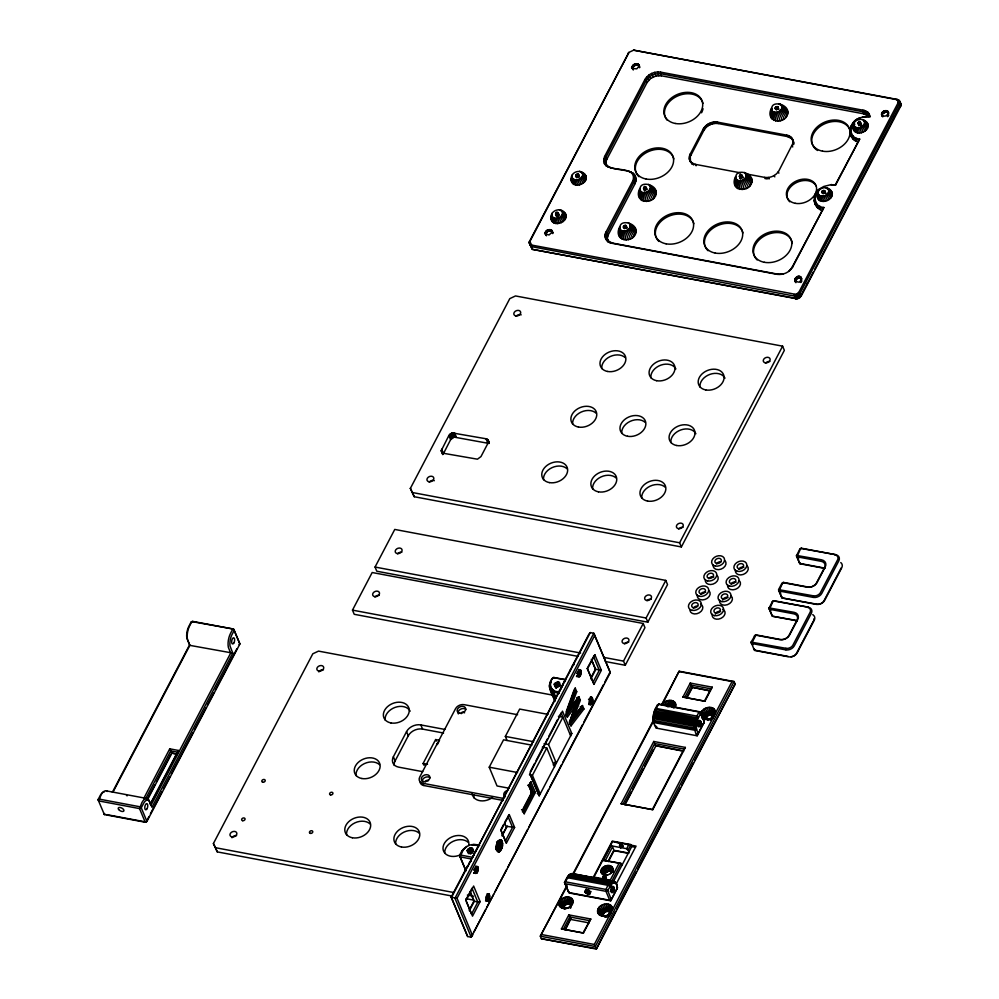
<?xml version="1.0" encoding="UTF-8"?>
<svg xmlns="http://www.w3.org/2000/svg" width="999" height="999" viewBox="0 0 999 999"><rect width="100%" height="100%" fill="white"/><g stroke="black" fill="none" stroke-linecap="round" stroke-linejoin="round"><path stroke-width="1.5" d="M620.529 238.187L620.554 229.982C616.483 218.744 635.676 221.653 636.151 230.856C635.401 244.43 612.262 242.008 619.63 226.96M640.684 199.713L640.709 191.508C636.638 180.282 655.831 183.179 656.306 192.395C655.556 205.956 632.404 203.534 639.785 188.486M736.475 187.775L736.5 179.57C732.429 168.332 751.623 171.241 752.097 180.444C751.348 194.018 728.209 191.596 735.576 176.536M772.302 119.38L772.327 111.176C768.256 99.95 787.449 102.847 787.924 112.063C787.175 125.624 764.035 123.202 771.403 108.154M611.326 899.637L607.704 890.546L606.181 889.485L565.322 881.805L564.497 882.417L568.843 892.569L569.867 893.106L610.726 900.786L617.432 887.961C616.108 874.737 605.981 884.452 605.993 891.345L609.69 900.249L610.726 900.786L617.419 887.624L616.783 886.375M703.87 722.989L697.152 735.801L656.293 728.121C651.048 721.066 652.984 711.738 657.454 704.957L659.178 704.145L700.024 711.837L704.295 721.79L703.259 724.125M696.315 726.698L697.327 720.104L700.674 713.074L699.138 712.025L658.291 704.345L654.445 712.961L653.983 722.552L694.829 730.244L696.59 729.557L696.315 726.698L653.109 718.581M590.809 699.35L589.085 704.183L591.046 704.557C595.766 702.21 589.522 692.095 590.809 699.35L592.769 699.725M474.05 873.089L475.986 870.042L475.886 866.645L477.897 867.02C478.596 881.393 469.667 866.233 477.897 867.02M488.024 901.011L486.026 900.636L487.699 896.752L487.15 893.718L489.148 894.093C491.933 907.142 480.269 897.577 489.148 894.093M496.091 847.314L496.353 844.829L498.701 840.808L500.974 839.709C504.083 842.881 502.647 849.699 498.988 851.972L497.614 851.46L496.091 847.314L497.102 850.611M496.628 848.014L496.953 844.829M577.035 676.473L578.721 674.337L578.883 670.029L580.856 670.404C581.555 684.777 572.627 669.617 580.856 670.404M614.173 889.147C611.538 878.596 609.527 901.073 614.173 889.147L611.226 888.586M701.048 723.313C698.413 712.762 696.403 735.239 701.048 723.313L698.201 722.776M562.937 685.052L559.552 691.508C550.811 693.106 547.552 682.866 553.359 677.572L565.409 679.482M558.866 904.47C558.041 896.727 573.376 893.431 572.976 902.409C571.94 908.94 560.914 911.263 558.866 904.47L563.461 906.393L564.26 908.516C562.961 904.919 569.118 902.172 571.141 905.281M570.529 908.253L569.942 906.83C573.751 899.412 558.766 903.358 564.71 909.102M467.132 850.586C472.939 859.864 475.824 840.858 467.132 850.586L468.219 853.196M546.703 230.444L547.277 231.83L545.879 233.853L546.053 235.227C542.145 229.932 553.571 226.785 552.684 233.579L551.935 230.806M551.123 219.343C549.088 210.202 561.475 206.069 565.721 214.161C568.756 222.14 553.434 227.872 551.123 219.343L551.873 214.211M555.494 214.061C563.848 219.28 553.871 205.357 556.555 216.621M551.823 215.334C553.558 222.028 565.983 216.333 561.588 210.764M571.266 180.881C569.38 171.503 581.393 167.957 585.864 175.687C588.911 183.679 573.588 189.398 571.266 180.881L572.015 175.749M571.965 176.873C573.626 182.954 584.577 178.871 582.392 173.164M822.539 210.452C812.337 208.192 811.488 193.356 820.279 188.524C813.111 192.245 812.736 207.043 823.875 207.455L792.682 266.995C789.46 272.377 783.216 275.187 777.047 274.325L611.975 243.281C606.63 242.782 603.171 236.526 606.106 231.88L632.966 180.619C638.199 161.826 597.664 176.723 604.607 156.506L644.967 79.458C648.039 74.126 654.557 71.204 660.601 72.128L864.335 110.452L867.919 112.3L870.354 116.558L863.248 116.858L870.354 116.558M606.48 165.996L605.943 161.688L606.768 159.415L647.077 82.48L650.636 78.459L655.868 75.999L661.375 75.787L863.673 113.824L868.98 116.571L867.332 113.661L864.11 111.988L660.501 73.689L654.994 73.914L649.762 76.374L646.203 80.395L605.906 157.33C600.212 177.223 642.107 162 635.139 183.529L608.266 234.815L607.305 238.237L608.553 242.32L606.468 237.25L606.893 233.866L634.265 181.443L635.189 176.923L634.552 174.862L633.241 174.638M633.341 69.955C628.334 64.885 640.234 60.29 639.56 67.745L638.811 64.972M633.578 64.61L634.153 65.996L632.754 68.019L632.916 69.393L632.142 67.345M567.057 885.139L540.309 936.2L541.346 938.71L596.341 949.05L735.164 684.053L734.115 681.555L732.055 681.518L610.839 912.836C607.692 918.106 594.73 916.995 598.139 908.753C600.586 902.834 613.061 901.66 612.462 909.739L608.241 914.759L608.828 916.183M600.936 871.827C600.249 865.234 613.286 862.449 612.936 870.079C611.825 875.174 602.747 877.671 600.936 871.827L602.584 872.339L605.132 878.546M620.554 229.982C624.4 233.529 633.054 228.259 629.345 223.501M603.246 914.385L603.421 915.808C599.675 911.288 609.19 907.067 610.089 912.674C608.354 910.126 603.92 911.612 603.246 914.385L602.659 912.961L597.564 910.339M610.002 914.847L609.502 911.263L612.087 906.73M610.476 873.613C618.269 860.077 591.333 872.489 607.542 874.999M643.456 188.336C651.623 193.344 641.745 179.882 644.517 190.896M619.442 845.379C628.034 850.499 617.419 836.563 620.604 848.151M640.709 191.508C644.542 195.067 653.196 189.798 649.5 185.04M675.199 707.267C678.608 698.925 664.622 698.276 662.237 704.819M706.193 718.493L708.491 715.184L712.637 715.471L712.062 714.073C708.279 710.451 702.135 718.818 708.578 719.093L704.869 719.417L701.847 717.969L706.268 718.356M712.986 718.219L712.399 716.82L713.835 716.233L711.226 718.156L712.674 716.071L712.062 714.073L714.16 708.89C709.64 705.319 701.997 708.303 700.549 713.736L705.656 716.358L706.231 717.744M712.399 716.82L715.459 713.136L714.16 708.89M739.248 176.386C747.414 181.393 737.537 167.932 740.321 178.946M736.5 179.57C740.346 183.117 749 177.847 745.291 173.089M772.327 111.176C776.161 114.735 784.827 109.465 781.118 104.695M794.704 280.082C801.46 267.67 804.657 288.399 794.704 280.082L795.479 282.143L795.579 280.032L797.514 278.271L796.927 276.873M817.319 197.19C815.284 188.037 827.671 183.916 831.917 191.995C834.964 199.987 819.642 205.707 817.319 197.19L818.069 192.058M818.019 193.182C819.754 199.875 832.179 194.168 827.784 188.599M835.626 185.027L831.081 184.703L835.626 185.027L859.689 139.073C846.79 138.012 849.562 120.979 859.59 118.069C848.501 121.291 846.091 139.073 858.366 142.058M853.146 128.809C851.26 119.418 863.273 115.884 867.744 123.614C870.778 131.593 855.456 137.325 853.146 128.809L853.895 123.664M853.845 124.788C855.494 130.869 866.445 126.786 864.272 121.079M882.779 116.858C878.246 112.662 887.587 107.368 888.823 113.274M883.803 111.039L884.377 112.437L882.454 114.198L882.354 116.296L881.58 114.248M796.103 294.43L798.775 292.432L898.126 102.772L898.238 100.749L896.49 99.588L633.778 50.187L897.289 99.438C900.024 100.087 901.548 103.896 900.586 106.381L801.173 296.154L797.652 298.738L796.103 294.43L531.68 245.08L529.857 241.533L628.895 52.472L528.971 242.395L532.267 249.338L797.652 298.738M898.238 100.749L899.55 100.961L899.425 103.596L800.012 293.369L797.602 295.567L794.292 296.054L531.118 246.553L528.971 242.395L529.857 241.533M814.709 269.493L900.161 105.544M568.893 897.052L569.218 903.995M675.811 704.283L673.526 707.916L671.403 705.918L671.678 700.399M619.467 236.788L619.892 229.108M639.622 198.326L640.047 190.647M735.414 186.376L735.838 178.696M771.24 117.994L771.665 110.315M619.867 228.671L619.043 233.341M771.727 108.441L770.816 114.548M660.601 72.128L661.375 75.787M794.392 294.493L795.454 298.838L796.528 298.913L795.266 294.543M552.484 222.015L552.797 217.233M572.639 183.541L572.951 178.771M818.681 199.85L818.993 195.08M854.507 131.468L854.819 126.698M608.141 904.058L608.241 911.425M711.138 707.454L711.226 714.784M618.968 235.14L619.58 228.072M639.11 196.678L639.735 189.61M734.914 184.728L735.526 177.66M770.729 116.346L771.353 109.278M797.077 620.879A6.706 4.958 -22.6 0 0 796.715 620.791L772.352 616.221L768.968 608.354L772.152 601.91L773.938 600.711L808.478 607.217A6.706 4.958 -22.6 0 1 811.325 613.374L794.305 645.854A6.706 4.958 -22.6 0 1 786.101 649.937L785.888 648.314L751.098 642.095L754.445 650.411L788.998 656.892A6.706 4.958 -22.6 0 0 797.202 652.822L814.21 620.329A6.706 4.958 -22.6 0 0 813.748 615.484M824.575 568.394A6.706 4.958 -22.6 0 0 824.212 568.306L799.849 563.736L796.465 555.869L799.65 549.425L801.435 548.226L835.976 554.732A6.706 4.958 -22.6 0 1 838.81 560.889L821.802 593.369A6.706 4.958 -22.6 0 1 813.598 597.452L813.386 595.829L778.596 589.61L781.942 597.926L816.495 604.407A6.706 4.958 -22.6 0 0 824.699 600.324L841.707 567.844A6.706 4.958 -22.6 0 0 840.758 562.574M232.767 653.084L189.847 645.366L186.788 637.849A10.115 4.52 -79.3 0 1 188.424 627.21L191.009 622.202L192.72 621.39L233.579 629.083L234.216 630.319L231.631 635.339A10.115 4.52 -79.3 0 0 230.007 645.966L232.767 653.084L151.973 807.292L148.988 800.611A10.115 4.52 -79.3 0 0 143.881 802.859L141.259 807.791L139.535 808.591L98.689 800.911L101.024 794.942A11.451 5.132 -79.3 0 1 107.355 791.458M785.726 649.874L751.548 643.456L756.031 634.902L780.381 639.485A6.706 4.958 -22.6 0 0 788.96 635.464L797.027 620.079A6.706 4.958 -22.6 0 0 793.818 613.836L769.467 609.265L768.968 608.354M609.477 865.534L609.278 867.394L610.889 871.253L611.937 871.59L610.339 867.731L610.814 865.958M862.961 110.19L863.673 113.824M441.308 450.574L448.863 435.527L452.372 432.942L486.001 438.761L488.411 440.684L488.136 442.919L480.969 456.593L477.46 459.19L443.831 453.359C441.034 453.246 440.621 447.902 442.47 453.359M568.394 907.979L571.453 905.331M690.471 161.501L692.682 164.423L689.485 159.578L689.685 155.132L703.346 128.859C706.093 123.951 712.137 121.241 717.644 122.165L786.775 135.165C791.208 135.714 794.317 140.384 793.531 144.668L792.419 138.973M689.485 159.578L690.471 161.975L690.259 156.518L703.933 130.257C706.668 125.337 712.724 122.64 718.231 123.551L787.362 136.551L791.67 138.624L793.393 141.359M551.56 220.791L552.135 216.371M571.715 182.33L572.29 177.897M817.756 198.639L818.331 194.206M853.583 130.245L854.157 125.824M864.335 110.452L864.972 114.073M552.285 213.074L551.186 217.782M572.09 176.686L572.427 174.613M817.956 194.018L818.481 190.909M853.208 127.235L854.307 122.527M564.285 682.467L565.646 679.882L553.359 677.572L552.522 678.184C546.191 685.114 551.436 693.681 554.87 700.574M554.108 690.484L553.746 692.307L556.043 697.826M570.479 897.564L569.442 902.834L570.029 904.245M672.215 706.181L673.251 700.911M575.499 706.343L576.411 702.522L575.424 702.334L565.634 715.371L567.382 717.145L575.499 706.343L569.58 722.439L576.411 702.522L566.62 715.559M609.815 904.595L608.428 910.251L609.028 911.675M712.811 707.991L711.425 713.648L712.012 715.034M865.671 110.914L866.183 114.485M819.842 206.156L820.304 209.728M855.668 137.775L856.131 141.346M792.944 143.282L778.958 170.692C776.223 175.599 770.167 178.309 764.66 177.385L745.117 173.714M467.157 867.507L588.886 634.215L590.259 632.579L593.793 633.241L610.302 672.614L471.191 937.199L467.657 936.538L451.136 897.164L467.719 865.571M570.154 670.891L570.716 668.968M553.346 690.097L552.809 691.832L555.669 698.726M866.87 111.526L866.395 112.962L867.269 115.047M571.74 898.413L570.092 903.271L570.679 904.694M672.864 706.63L674.512 701.773M487.362 439.298L489.11 443.469L454.108 437.112L450.599 439.697L443.094 454.295L441.358 450.112M552.11 232.18L549.038 234.99L545.466 233.841M571.341 179.308L571.915 177.722M575.774 175.237C574.924 177.46 578.808 177.347 579.045 175.462C578.721 172.328 573.164 175.537 576.835 177.785M638.985 66.346L636.788 68.844L632.767 68.556M639.198 194.88L639.847 193.057M734.989 182.929L735.651 181.106M554.233 684.115C556.618 694.792 565.234 676.136 554.233 684.115L555.968 688.299M566.146 711.85L573.676 691.058M576.735 691.708L574.1 691.645L566.933 711.063L567.907 711.251L570.841 707.667L576.735 691.708L575.237 688.099L565.958 713.736L567.382 717.145M857.691 123.164C864.397 130.382 857.517 114.061 858.753 125.712M806.755 284.69L807.329 283.104M882.204 115.472C884.527 117.457 889.347 115.022 888.248 111.876M893.63 118.856L894.205 117.27M574.413 705.119L575.424 702.334M574.313 716.395L580.344 700.274L578.883 696.753L576.698 697.789L577.709 700.212L570.392 719.755L571.378 719.929L582.479 705.519L583.94 709.028L571.028 725.911L570.267 724.325L582.142 708.803L583.94 709.028M616.895 888.985L617.419 887.624M531.68 245.08L531.118 246.553L532.267 249.338L796.128 298.664M552.597 689.597L551.947 691.258L555.394 699.537M611.163 905.506L609.065 910.688L610.302 913.361M867.919 112.3L867.332 113.661L868.206 115.747M817.344 204.47L816.745 205.819L817.619 207.904M853.171 136.089L852.572 137.437L853.446 139.523M899.575 104.395L900.174 103.047L899.013 100.275L897.839 100.225M611.9 866.682L611.176 868.306L612.787 872.164M841.258 567.819L823.676 601.373A5.582 4.121 -22.6 0 1 817.17 604.245L781.942 597.926L778.546 590.072M559.365 693.368L552.809 691.832L551.211 690.609L551.947 689.01M572.614 899.562L570.541 903.87L571.353 905.981M673.314 707.217L675.386 702.921M868.768 113.212L868.106 114.485L869.043 116.246M112.375 792.282L189.548 644.954M113.012 792.045L189.847 645.366L187.525 639.797A11.451 5.132 -79.3 0 1 189.685 625.686L191.845 621.59L233.579 629.083L239.897 643.955L146.928 821.415L145.217 822.227L104.358 814.547L103.721 813.298L105.245 814.347L104.358 814.547L98.039 799.662L100.662 794.729A10.115 4.52 -79.3 0 1 104.358 791.882M143.694 798.538L169.743 748.825L178.771 750.524L150.562 804.382M145.729 798.613L170.729 750.911L169.743 748.825M147.602 798.563L154.833 784.752M156.281 781.992L170.754 754.382M147.49 799.762L171.766 753.408L170.729 750.911L177.397 752.16L178.771 750.524M150.262 803.958L177.397 752.16M148.976 816.533L146.104 822.027L106.756 814.635M150.424 813.785L161.95 791.77M163.399 789.023L169.88 776.635M171.316 773.888L192.944 732.617M194.38 729.869L205.919 707.854M207.355 705.107L213.836 692.719M215.285 689.972L236.9 648.701M452.335 896.091L217.27 851.885L213.399 843.556L312.812 653.783L318.531 651.111L553.596 695.304M410.377 488.386L509.79 298.626L515.509 295.941L782.617 346.166L784.352 350.349L681.368 546.952L414.248 496.728L410.377 488.386L414.248 496.728M577.784 656.343L354.22 614.298L352.485 610.127L372.177 572.514L643.219 623.488L644.954 627.659L625.262 665.272L605.344 661.525M375.05 567.045L394.755 529.433L665.796 580.407L667.532 584.577L647.827 622.19L376.785 571.216L375.05 567.045L646.091 618.019L647.827 622.19M394.193 765.446A11.176 8.254 -22.6 0 1 395.117 760.926L393.381 756.755L406.543 731.63A11.176 8.254 -22.6 0 1 420.841 724.924L444.842 729.432M395.117 760.926L408.279 735.801A11.176 8.254 -22.6 0 1 422.577 729.095L443.581 733.041M425.586 764.859L423.738 765.022L423.101 763.498L435.639 739.56L439.572 740.296M439.011 741.37L437.337 744.567L437.038 743.88M508.966 788.211L497.04 785.976L489.223 767.195L503.558 739.834L531.868 745.167M507.017 740.446L505.344 736.413L519.68 709.065L547.989 714.385M479.657 845.529C471.191 842.219 462.587 846.99 459.552 855.644L465.871 870.803M466.783 846.478L463.049 850.062L460.202 856.892L465.934 870.666M590.259 632.579L451.436 897.577L467.657 936.538M474.038 854.757L472.677 857.342L460.389 855.032L459.552 855.644L460.202 856.892L471.366 858.99M475.387 852.172L478.771 845.716L471.565 844.704M472.552 935.564L457.03 898.276L594.78 635.327M788.81 271.378L792.02 267.445L823.875 207.455M835.326 184.778L859.689 139.073M530.294 771.628L534.59 763.423M536.026 760.689L547.502 738.785M548.938 736.051L557.529 719.63M558.965 716.895L560.402 714.16M503.608 824.475L500.749 829.944L506.368 843.156L514.61 827.434L509.278 814.635L505.044 821.74M509.278 814.635L501.036 830.356L506.368 843.156M465.734 900.161L472.003 888.198L477.797 902.109L471.528 914.073L466.321 901.548M587.912 667.007L594.855 654.732L601.348 670.317L594.005 684.34L587.225 668.343L594.005 684.34M587.512 668.756L594.855 654.732M537.275 793.543L540.247 794.105L532.43 775.311L546.765 747.964L542.295 747.127M556.368 763.323L548.551 744.542L562.887 717.195L558.416 716.345M502.06 835.014L507.092 826.373L514.61 827.434M502.085 835.951L507.155 826.036M529.807 783.241L533.641 792.444L523.389 812L524.213 813.735L535.352 792.469L530.944 781.867L528.646 785.464L531.83 792.894L522.752 810.226L521.528 809.702M531.83 792.894L528.883 785.813L530.944 781.867M469.293 909.952L473.963 901.036L470.429 892.532M505.382 841.083L512.549 827.397L507.904 816.27M590.734 678.121L595.416 669.205L591.283 659.29M469.38 910.751L474.263 901.448L470.204 891.707M590.834 678.92L595.704 669.617L591.658 659.877M523.214 808.553L531.593 792.557L530.606 792.369M522.402 811.812L532.654 792.257L529.37 784.365M593.006 682.255L599.275 670.292L593.493 656.38M480.132 901.622L472.515 916.158L466.034 900.574L473.638 886.038L480.132 901.622L477.797 902.109L473.963 901.036M553.259 764.997L554.695 762.262M797.677 293.694L799.749 297.764L813.261 272.252M539.198 795.816L571.815 733.553L562.487 711.151L529.87 773.413L539.198 795.816L530.157 774.375M472.627 934.44L471.191 937.199L454.97 898.238L593.793 633.241L610.302 672.614M474.075 931.68L485.651 909.59M487.087 906.83L493.606 894.417M495.042 891.645L506.618 869.567M508.066 866.807L527.584 829.545M529.033 826.785L548.551 789.522M549.999 786.762L561.563 764.672M563.011 761.912L582.529 724.65M583.978 721.89L603.496 684.627M604.944 681.867L610.002 672.202M681.368 546.952L679.62 542.782L782.617 346.166M625.262 665.272L623.513 661.101L643.219 623.488M646.091 618.019L665.796 580.407M574.275 874.712C569.867 870.741 565.884 879.445 564.497 882.417L568.843 892.569L609.69 900.249L611.326 899.25M572.839 874.1L653.821 719.517M661.775 704.332L679.133 671.216L734.115 681.555L595.304 946.54L596.341 949.05L615.521 911.463M609.402 913.436L610.839 912.836L594.318 944.467L595.304 946.54L540.309 936.2L566.92 886.388M573.414 873.988L654.183 719.804M662.112 704.657L679.133 671.216M621.141 803.733L653.758 741.47L685.376 747.427L652.759 809.677L621.141 803.733L652.759 809.677M623.201 803.77L654.745 743.556L653.758 741.47M624.999 803.845L631.393 791.67M632.804 788.96L643.443 768.656M644.855 765.946L653.371 749.712M624.962 804.907L655.794 746.066L654.745 743.556L684.015 749.063L685.376 747.427M561.475 928.895L568.818 914.884L590.809 919.018L583.466 933.029L561.475 928.895L583.466 933.029M682.916 697.065L690.259 683.054L712.262 687.187L704.919 701.211L682.916 697.065L704.919 701.211M563.536 928.933L569.805 916.957L568.818 914.884M684.977 697.102L691.246 685.139L690.259 683.054M565.983 927.784L570.829 918.543L565.272 930.106M584.777 891.72C589.472 885.426 593.518 900.274 584.777 891.72L586.176 889.06M686.675 697.452L692.007 687.25L709.615 690.559M585.089 892.244L586.475 889.585M686.738 698.301L692.307 687.662L691.246 685.139L710.888 688.823L712.262 687.187M593.256 877.384L612.262 841.121L630.918 844.63L631.73 846.578L613.436 881.505M585.551 892.756L586.95 890.097M593.493 877.946L612.487 841.682M586.163 893.243L588.249 889.26M621.878 865.384L621.066 863.436L603.296 860.451L611.001 845.753L626.71 848.7L629.045 851.71M586.863 893.668L588.249 891.008M587.599 893.98L589.697 889.997M603.296 860.451L605.357 860.476L612.524 846.802L611.001 845.753M588.336 894.18L589.735 891.52M589.023 894.255L590.421 891.595M589.61 894.18L590.996 891.52M609.028 859.427L613.836 850.249M608.391 861.6L614.123 850.661L612.524 846.802M619.005 863.411L610.227 880.156L593.93 877.097M626.71 848.7L628.858 844.605L630.918 844.63L628.234 849.762M583.179 932.616L590.809 919.018M704.62 700.799L710.888 688.823M611.213 882.242L621.066 863.436L605.357 860.476M611.875 883.703L607.704 890.546L605.993 891.345L565.134 883.665L565.322 881.805L569.767 874.6L610.614 882.279L611.875 883.703L614.023 882.766L615.809 883.765L615.122 882.392M652.472 809.265L684.015 749.063M751.098 642.095L755.294 635.064L779.657 639.647A7.817 5.769 -22.6 0 0 789.198 635.689L797.726 619.542A7.805 5.757 -22.6 0 0 793.993 612.3L769.018 607.904M778.596 589.61L781.73 583.616L783.528 582.417L807.879 587A6.706 4.958 -22.6 0 0 816.458 582.979L824.512 567.594A6.706 4.958 -22.6 0 0 821.315 561.351L796.952 556.78L796.465 555.869M616.97 908.715L636.438 871.54M637.874 868.793L680.431 787.562M681.867 784.814L693.406 762.786M694.854 760.039L735.164 684.053M813.511 620.866L796.191 653.858A5.582 4.121 -22.6 0 1 790.983 656.755M551.211 690.609L550.586 689.859L551.398 688.361M656.293 728.121L656.867 727.11L654.994 725.286M712.499 714.647L715.084 710.114M550.586 689.859L550.087 689.048L550.948 687.637M868.705 115.422L869.43 114.248M851.46 133.829L850.723 135.002L852.572 137.437L858.616 140.335M815.634 202.21L814.897 203.384L816.745 205.819L822.789 208.716M899.974 104.92L900.698 103.746L899.4 102.535M612.637 867.669L611.763 869.068L612.837 871.652M570.766 904.57L573.039 900.923M499.463 840.034L497.165 842.532L497.989 841.907M575.237 688.099L574.175 689.672L575.074 691.832L567.907 711.251L577.684 697.976L578.696 700.399L571.378 719.929L582.479 705.519M623.663 226.124C622.14 228.072 625.824 228.846 626.473 227.023C627.197 223.826 620.754 226.074 624.725 228.671M775.436 107.318C773.9 109.266 777.597 110.052 778.246 108.229C778.97 105.02 772.527 107.28 776.498 109.878M853.783 125.637L854.832 124.138M822.102 191.221C820.566 193.169 824.262 193.943 824.912 192.12C825.636 188.923 819.192 191.171 823.164 193.769M603.246 876.298C601.66 878.308 605.481 879.12 606.156 877.234C606.855 873.838 600.149 876.373 604.407 879.083M550.624 686.862L550.087 689.048M566.933 711.063L570.479 706.231M570.841 707.667L578.883 696.753M712.712 715.334L715.521 711.563M609.715 911.937L612.524 908.166M569.28 724.138L581.156 708.616L580.294 706.555M674.238 707.704L675.749 705.756M570.729 905.331L572.976 902.409M550.412 686.051L549.475 687.25L555.207 701.023M850.636 131.144L849.837 132.105L851.598 137.088M814.809 199.525L814.01 200.499L815.771 205.469M612.037 869.979L612.999 868.818M550.324 685.202L549.375 686.276L555.232 700.249M572.439 903.908L570.454 906.105L571.041 907.517M569.243 907.467L570.092 906.568M712.674 716.071L715.459 713.136M609.677 912.686L612.462 909.739M550.362 684.327L549.425 685.289L551.136 689.422M572.34 665.871L574.263 664.447M469.343 862.474L471.266 861.051M850.761 128.222L849.974 128.971L850.848 131.056M900.136 106.206L900.911 105.469L899.762 102.685L898.388 102.035M814.148 197.352L814.934 196.616M612 870.966L612.936 870.079M549.6 684.29L550.524 683.441M568.131 876.111L570.379 874.125L611.226 881.805L612.412 883.278M497.714 841.658L498.701 840.808M567.619 876.747L568.568 875.923L609.427 883.603L610.826 884.877M498.314 841.058L500.249 839.659M570.279 874.687L571.603 873.588L612.449 881.268L613.498 882.816M549.925 683.279L550.811 682.554M567.12 877.484L568.006 876.76L608.866 884.44L610.327 885.614M570.804 874.637L572.19 873.538L614.16 881.53L614.997 883.041M899.862 106.943L900.586 106.381L898.126 102.772M783.041 274.076L777.721 274.151L612.737 243.132L609.328 241.77L606.705 238.324L605.357 237.999M606.393 865.646L608.691 871.178L605.756 872.564L607.255 871.79L604.845 866.195M568.668 875.574L570.991 873.788L614.66 881.892L615.446 883.366M550.374 682.28L551.223 681.643M566.633 878.346L567.469 877.696L608.329 885.376L609.84 886.463M571.316 874.712L572.764 873.626M498.926 840.771L500.974 839.709M239.061 644.567L239.897 643.955L234.216 630.319L232.692 629.27L230.544 633.366A11.451 5.132 -79.3 0 0 228.384 647.489L230.694 653.046L150.986 805.206L148.676 799.637A11.451 5.132 -79.3 0 0 141.883 802.622L139.535 808.591L145.217 822.227L146.928 821.415L141.259 807.791L139.723 806.73L98.876 799.05L98.039 799.662L98.689 800.911M801.435 548.226L799.65 549.425M783.528 582.417L781.73 583.616M773.938 600.711L772.152 601.91M756.031 634.902L754.233 636.101M851.136 125.774L851.835 125.275M815.309 194.168L816.008 193.656M611.638 871.965L612.474 871.365M655.319 709.028L656.143 708.441L696.99 716.121L698.538 717.157M461.713 851.535L462.525 850.948M792.02 267.445L792.682 266.995M800.511 296.603L801.173 296.154L800.012 293.369L798.775 292.432M711.912 717.532L713.835 716.233M608.915 914.147L610.839 912.836M462.287 850.561L463.049 850.062M576.46 676.373L578.371 675.149L580.332 675.524M654.869 709.964L655.644 709.477L698.076 718.094M631.493 67.87L633.491 66.596L632.916 65.21M544.617 233.704L546.615 232.43L546.041 231.044M499.512 840.808L501.623 840.171M634.365 64.136L634.952 65.522L632.929 66.546L634.153 65.996M547.489 229.97L548.076 231.356L546.053 232.38L547.277 231.83M884.677 110.727L885.264 112.125L887.999 111.451L882.367 113.461L883.591 112.912L883.004 111.513M820.279 188.524L823.763 186.463L831.555 184.528M797.814 276.561L798.388 277.959L801.123 277.285L795.491 279.295L796.715 278.746L796.128 277.347M667.744 706.83L671.403 705.918M710.988 720.029L710.414 718.643L712.387 717.544M462.987 849.637L463.673 849.237M800.024 297.302L798.288 293.132M610.976 872.914L611.638 872.564M608.241 914.759L609.39 914.147M654.47 710.938L697.677 719.068M635.826 65.21L638.561 64.548L635.826 65.21L635.252 63.824M548.951 231.044L551.685 230.382L548.951 231.044L548.376 229.658M885.264 112.125L886.026 111.738M798.388 277.959L799.15 277.572M591.783 697.352C588.935 697.527 587.749 704.994 591.046 704.557M496.466 849.35L497.365 850.386L498.551 850.124L500.174 847.577L500.786 843.868L500.012 841.17M502.122 841.021L500.412 841.832L497.677 841.32M628.383 52.635L634.103 49.95M191.009 622.202L192.72 621.39M552.522 678.184L554.233 677.372M657.454 704.957L659.178 704.145M496.69 843.606L497.402 843.281M609.702 871.178L611.775 871.053L609.702 871.178L607.966 865.421M710.077 720.354L709.502 718.968L708.728 719.255L710.414 718.643M605.731 915.871L606.505 915.571L607.105 916.995M636.588 64.835L634.952 65.522M859.59 118.069L863.436 116.708M549.725 230.669L548.076 231.356M564.785 908.466L568.456 907.542M654.12 711.975L697.327 720.104M502.46 842.194L496.578 841.982M796.503 555.419L821.49 559.802A7.805 5.757 -22.6 0 1 825.211 567.057L816.707 583.204A7.817 5.769 -22.6 0 1 807.155 587.162L782.791 582.579L779.045 590.971L813.223 597.39M473.326 844.692L474.038 844.467M696.453 728.721L694.655 729.195L653.796 721.515L653.246 720.604M777.047 274.325L777.721 274.151M603.758 916.158L606.505 915.571M604.457 875.124L605.344 874.924M799.063 562.137L800.586 563.573L824.962 568.156M800.586 563.573L799.849 563.736L796.952 556.78L800.699 548.389L835.601 554.67M781.156 596.328L782.679 597.764M795.941 620.354L772.352 616.221L769.467 609.265L773.201 600.874L808.104 607.155M755.182 650.249L753.658 648.813L755.182 650.249L788.174 656.443M611.975 243.281L612.737 243.132M696.353 727.734L694.542 728.084L653.683 720.404L653.146 719.617M896.49 99.588L897.289 99.438M610.439 167.869L611.251 167.72M628.121 171.191L628.92 171.054M610.626 242.944L611.5 242.819M706.755 719.542L709.502 718.968M608.466 871.353L610.264 870.953M502.609 843.618L496.69 843.094M653.808 713.049L697.015 721.178M704.869 719.417L707.692 719.03L708.266 720.429M601.873 916.021L605.581 915.708L606.168 917.119M897.264 99.838L898.251 99.75M607.879 167.045L608.853 166.958M630.332 171.903L631.318 171.816M603.109 874.687L604.295 874.587M609.378 242.445L610.352 242.357M580.344 700.274L577.709 700.212M696.34 725.624L653.134 717.494M703.196 718.88L706.892 718.781L707.479 720.179M600.199 915.484L603.896 915.396L605.282 917.057M608.241 241.795L609.328 241.77M601.348 670.317L595.416 669.205M569.755 733.516L571.815 733.553M535.352 792.469L532.654 792.257M457.03 898.276L451.136 897.164M541.346 938.71L594.542 948.351M562.999 908.341L566.508 908.453M605.756 165.609L606.93 165.659M632.055 173.077L633.229 173.114L635.426 176.948M602.035 873.963L603.446 874.013M607.255 241.009L608.428 241.059M576.81 673.338L580.943 673.801M473.813 869.954L477.984 870.416M696.415 724.512L653.209 716.395M502.547 845.179L496.64 844.33M639.597 67.02L636.151 63.699M887.824 111.326L888.398 112.712L886.163 111.988L885.589 110.602M552.522 232.193L549.85 230.919L549.275 229.533M801.535 278.546L799.287 277.822L798.713 276.436M561.426 907.829L565.584 908.391M598.863 914.572L603.271 914.959L604.495 916.807M606.443 240.11L607.692 240.235M653.558 714.148L696.765 722.277M696.565 723.401L653.358 715.272M566.633 908.191L567.457 908.303M604.308 163.699L605.619 163.911M601.298 872.976L602.859 873.238M605.806 239.098L607.105 239.323M560.152 906.98L564.772 908.128M692.107 163.037L695.529 164.385L740.609 172.864M834.864 554.82L835.176 554.882A5.582 4.121 -22.6 0 1 837.786 559.465L820.204 593.019A5.582 4.121 -22.6 0 1 813.698 595.891L813.386 595.829M412.512 492.544L679.62 542.782M807.367 607.305L807.679 607.367A5.582 4.121 -22.6 0 1 810.289 611.95L792.707 645.504A5.582 4.121 -22.6 0 1 786.201 648.376L785.888 648.314M352.485 610.127L580.644 653.034M603.608 657.354L623.513 661.101M679.42 671.628L732.055 681.518M710.439 691.071L692.007 687.25M578.596 669.542L580.556 669.904M579.083 670.729L581.043 671.091M579.17 671.565L581.131 671.927M579.133 672.489L581.093 672.851M578.721 674.337L580.681 674.712M577.946 675.799L579.919 676.173M577.497 676.261L579.457 676.623M576.61 676.448L579.008 676.847M590.209 697.265L592.17 697.639M590.521 697.777L592.482 698.151M590.721 698.488L592.682 698.863M592.732 700.674L588.511 699.2M697.989 720.691L700.848 721.228M698.151 721.278L701.011 721.815M590.609 701.273L592.569 701.648M698.226 721.99L701.086 722.527M590.347 702.222L592.307 702.584M589.984 703.046L591.945 703.421M698.064 723.576L700.923 724.113M589.547 703.721L591.52 704.095M697.839 724.35L700.699 724.887M588.611 704.42L590.584 704.782M697.552 725.037L700.399 725.574M697.19 725.586L700.049 726.123M581.156 708.616L582.142 708.803L581.281 706.73M517.594 714.722L464.123 704.657A6.706 4.945 -22.6 0 0 455.544 708.678L419.717 777.072A6.706 4.945 -22.6 0 0 422.927 783.303L423.851 785.526L503.284 800.474M681.093 750.461L655.494 745.654L683.591 751.285M505.344 736.413L533.653 741.745M544.08 743.706L548.551 744.542M489.223 767.195L517.532 772.514M529.458 774.762L532.43 775.311M423.101 763.498L427.522 764.322M527.659 785.276L528.883 785.813M422.714 771.665L398.726 767.157A11.176 8.254 -22.6 0 1 393.381 756.755M422.927 783.303L503.883 798.526M174.488 753.558L171.478 752.996L177.11 754.42M612.549 841.533L628.858 844.605M615.359 842.219L622.539 843.568M625.411 844.105L628.284 844.642M631.156 845.191L636.063 846.103L616.358 883.715L616.932 885.114M631.73 846.578L635.414 847.264M615.334 850.536L628.895 853.084M614.123 850.661L628.408 853.346M496.441 845.591L502.285 846.802M496.091 846.802L501.835 848.338M495.629 847.889L501.236 849.712M496.428 849.013L499.163 849.525L500.536 850.823M495.829 849.612L498.551 850.124L499.762 851.598M569.155 875.199L610.014 882.879L611.338 884.227M106.306 790.871L147.165 798.551M611.026 886.513L613.973 887.062M611.188 887.1L614.135 887.649M611.263 887.811L614.21 888.361M611.101 889.397L614.048 889.947M610.876 890.171L613.823 890.721M610.576 890.846L613.523 891.408M610.227 891.408L613.174 891.957M475.599 866.145L477.597 866.52M476.086 867.332L478.096 867.706M476.173 868.168L478.171 868.543M476.136 869.093L478.134 869.467M475.724 870.953L477.722 871.328M475.374 871.765L477.372 872.139M474.95 872.414L476.96 872.789M474.5 872.864L476.511 873.238M473.613 873.051L476.048 873.463M487.45 894.23L489.46 894.605M487.662 894.942L489.66 895.316M487.737 895.803L489.747 896.178M487.699 896.752L489.71 897.127M487.549 897.739L489.547 898.113M487.275 898.675L489.273 899.05M213.399 843.556L215.534 847.714L453.646 892.494M467.382 895.079L473.489 896.215M486.913 899.5L488.923 899.874M486.488 900.174L488.486 900.549M485.551 900.861L487.549 901.235M589.447 920.653L569.805 916.957L570.854 919.467L588.973 922.876M466.071 898.675L473.701 900.111M541.67 934.564L594.318 944.467M702.147 717.007L705.831 717.781M597.926 913.361L603.271 914.959M559.278 905.831L563.673 907.092M898.426 101.361L899.799 101.786M603.608 161.426L604.982 161.85L605.844 163.936M633.816 176.498L635.189 176.923L636.051 179.008M605.107 236.825L606.468 237.25L607.342 239.335M863.798 120.941L867.744 123.614M564.797 212.937L559.428 209.728M700.486 715.309L705.619 717.095L706.405 719.168M597.489 911.912L602.834 914.385M530.132 245.18L531.593 245.704M605.057 235.602L606.43 236.139L607.305 238.237M603.721 158.953L605.082 159.603L605.943 161.688M633.728 178.521L635.089 179.171L635.963 181.256M600.998 870.566L602.634 871.353L604.233 875.211L606.168 872.439L603.446 867.032M605.219 234.353L606.568 235.002L607.442 237.1M798.663 298.314L796.927 294.131M605.569 233.092L607.767 235.951M558.928 902.984L563.486 905.631L564.073 907.042M604.607 156.506L606.768 159.415M632.966 180.619L635.139 183.529M606.106 231.88L608.266 234.815M786.363 109.016L780.157 104.046M830.993 190.784L826.822 187.949M750.536 177.397L744.33 172.44M654.745 189.348L648.538 184.378M585.864 175.687L579.582 171.254M634.59 227.822L628.383 222.852M862.649 119.568L866.807 122.39M580.781 171.641L584.939 174.475M560.626 210.115L563.448 212.025M601.46 869.292L602.996 870.341L604.595 874.212L603.758 874.812L605.257 873.263L602.297 868.081M701.136 712.137L705.918 715.609L706.505 716.995M598.139 908.753L602.921 912.212L603.521 913.635M828.446 189.473L831.917 191.995M562.25 211.626L565.721 214.161M825.624 187.562L827.971 189.335M644.967 79.458L647.077 82.48M559.465 901.485L564.36 906.268M864.585 122.115L868.181 125.062M828.758 190.497L832.354 193.444M582.717 174.188L586.313 177.135M562.562 212.662L566.158 215.609M781.78 105.569L787.412 110.414M745.953 173.951L751.598 178.796M650.162 185.901L655.794 190.747M630.007 224.375L635.651 229.208M778.958 103.671L780.931 105.519M782.092 106.606L787.924 112.063M746.265 174.987L752.097 180.444M650.474 186.938L656.306 192.395M630.319 225.399L636.151 230.856M864.535 123.239L868.119 126.636M828.708 191.621L832.292 195.017M582.667 175.312L586.238 178.709M562.512 213.786L566.096 217.17M646.565 77.148L648.563 80.332M702.172 710.639L706.992 716.283M599.175 907.242L604.008 912.924M782.042 107.73L787.849 113.861M746.216 176.111L752.022 182.243M650.424 188.062L656.218 194.193M630.269 226.523L636.076 232.655M663.224 703.408L665.134 705.431M560.451 900.062L564.86 905.544M864.123 124.376L867.532 128.222M828.296 192.757L831.705 196.603M582.255 176.448L585.664 180.307M562.1 214.922L565.509 218.769M568.119 891.12L569.867 893.106M781.63 108.866L787.187 115.684M745.803 177.248L751.36 184.066M650.012 189.198L655.569 196.016M629.857 227.66L635.414 234.478M611.85 881.468L612.961 882.991M863.373 125.449L866.495 129.733M827.547 193.831L830.669 198.114M581.505 177.535L584.615 181.806M561.351 215.996L564.472 220.28M648.838 75.087L650.636 78.459M703.621 709.315L707.679 715.671M600.624 905.931L604.695 912.299M780.881 109.94L785.988 117.395M745.067 178.322L750.162 185.789M649.263 190.272L654.37 197.727M629.12 228.734L634.215 236.201M664.585 702.172L666.957 705.669M561.813 898.825L565.571 904.907M497.939 850.411L498.988 851.972M613.049 881.218L614.023 882.766M613.611 881.305L614.522 882.841M862.349 126.386L865.047 131.044M826.523 194.78L829.22 199.425M580.481 178.471L583.179 183.117M560.327 216.933L563.024 221.591M497.365 850.386L498.251 851.922M496.203 848.438L496.765 849.437M779.857 110.877L784.34 118.906M744.03 179.258L748.513 187.288M648.239 191.209L652.722 199.238M628.084 229.683L632.567 237.7M751.048 642.557L751.548 643.456M653.383 721.428L653.983 722.552M496.865 850.024L497.614 851.46M651.573 73.451L653.121 76.985M705.356 708.291L708.491 715.184M602.36 904.894L605.506 911.812M666.221 701.198L668.593 706.33M563.448 897.851L566.408 904.395M861.101 127.123L863.311 132.08M825.274 195.517L827.484 200.462M579.233 179.208L581.43 184.153M559.078 217.67L561.288 222.627M778.608 111.613L782.354 120.08M742.781 179.995L746.528 188.461M646.99 191.945L650.736 200.412M626.835 230.419L630.581 238.886M887.212 110.901L887.786 112.3M888.161 113.986L888.735 115.372M886.45 110.664L887.025 112.05M887.674 114.673L888.261 116.059M887.012 115.272L887.599 116.671M882.354 112.113L882.929 113.511M881.867 112.8L882.454 114.198M881.605 113.536L882.179 114.922M860.576 122.452L861.638 125M860.276 122.253L861.338 124.8M859.902 122.128L860.963 124.688M859.49 122.103L860.551 124.65M859.053 122.165L860.651 125.986M858.628 122.315L859.689 124.863M858.241 122.54L859.302 125.1M857.929 122.84L858.99 125.387M824.749 190.834L825.811 193.381M824.45 190.634L825.511 193.182M824.075 190.522L825.137 193.069M823.663 190.484L824.724 193.044M823.226 190.547L824.287 193.107M822.801 190.697L823.863 193.257M822.414 190.934L823.488 193.481M791.832 138.049L792.419 139.448M793.044 141.034L793.631 142.432M791.096 137.225L791.67 138.624M793.094 142.145L793.668 143.531M777.784 106.743L778.845 109.291M790.197 136.526L790.783 137.912M777.409 106.618L778.471 109.166M776.997 106.593L778.059 109.141M789.173 135.926L789.747 137.325M776.56 106.656L777.622 109.203M776.136 106.806L777.197 109.353M788.024 135.477L788.598 136.863M792.12 145.554L792.707 146.953M775.761 107.03L776.822 109.578M786.775 135.165L787.362 136.551M778.283 171.791L778.87 173.177M774.2 175.512L774.787 176.898M768.755 177.447L769.342 178.833M767.357 177.572L767.931 178.971M765.983 177.56L766.558 178.946M764.66 177.385L765.234 178.784M800.948 277.16L801.947 279.108M800.336 276.735L800.911 278.134M801.285 279.82L801.86 281.206M799.575 276.498L800.149 277.884M800.798 280.507L801.385 281.905M800.149 281.106L800.723 282.505M795.479 277.947L796.053 279.345M794.992 278.634L795.579 280.032M794.729 279.37L795.316 280.756M795.329 281.306L795.903 282.692M741.957 175.125L743.019 177.672M741.595 175L742.657 177.56M741.171 174.975L742.232 177.522M740.734 175.037L741.795 177.585M740.309 175.187L741.37 177.735M739.934 175.412L740.996 177.972M717.644 122.165L718.231 123.551M739.61 175.712L740.671 178.259M739.385 176.036L740.446 178.596M716.32 121.99L716.907 123.389M714.947 121.978L715.534 123.364M713.548 122.103L714.123 123.501M712.137 122.39L712.712 123.776M710.739 122.802L711.325 124.201M709.39 123.364L709.964 124.75M708.104 124.038L708.678 125.437M706.905 124.838L707.479 126.224M705.806 125.737L706.393 127.123M704.844 126.711L705.419 128.109M704.02 127.76L704.595 129.158M703.346 128.859L703.933 130.257M658.678 75.599L657.704 71.928M695.529 164.385L696.103 165.784M690.184 153.996L690.759 155.382M689.685 155.132L690.259 156.518M693.131 163.624L693.718 165.01M689.36 156.269L689.934 157.667M655.868 75.999L654.607 72.378M689.223 157.405L689.797 158.804M691.221 162.325L691.795 163.711M689.26 158.516L689.834 159.902M638.386 64.411L638.973 65.809M637.774 63.998L638.361 65.385M637.012 63.749L637.587 65.147M632.442 65.897L633.016 67.283M632.167 66.621L632.754 68.019M645.791 186.95L646.852 189.498M645.379 186.925L646.44 189.473M644.942 186.988L646.003 189.535M644.517 187.138L645.579 189.685M644.13 187.362L645.192 189.922M643.818 187.65L644.879 190.21M643.581 187.987L644.642 190.534M626.011 225.537L627.072 228.084M625.649 225.424L626.71 227.972M625.224 225.387L626.286 227.947M624.787 225.449L625.849 228.009M624.363 225.599L625.424 228.159M623.988 225.836L625.049 228.384M578.446 174.288L579.507 176.835M578.059 174.163L579.12 176.711M577.622 174.138L578.696 176.686M577.172 174.201L578.234 176.748M576.735 174.35L577.797 176.91M576.336 174.588L577.397 177.148M576.011 174.887L577.072 177.447M557.904 212.625L558.965 215.185M557.479 212.6L558.541 215.147M557.03 212.662L558.091 215.222M556.593 212.824L558.179 216.646M556.193 213.062L557.779 216.883M555.856 213.361L556.918 215.909M555.619 213.699L556.68 216.259M551.51 230.245L552.722 232.854M550.899 229.832L551.485 231.231M550.137 229.583L550.711 230.981M545.566 231.731L546.141 233.129M545.292 232.455L545.879 233.853M545.267 233.179L546.465 235.789M710.326 714.722L709.253 707.317M709.402 714.859L707.28 707.604M696.59 729.557L698.201 733.416L697.689 734.777L696.49 734.215L698.201 733.416L704.295 721.79L700.024 711.837L699.138 712.025C694.742 718.968 692.344 728.383 697.152 735.801M488.024 439.91L489.185 442.694M487.724 439.585L488.886 442.37M486.963 439.061L488.698 443.244M486.001 438.761L487.737 442.932M558.903 682.454L560.064 685.239M454.582 432.854L456.318 437.025M558.241 682.242L559.977 686.413M557.479 682.192L559.228 686.363M453.496 432.779L455.232 436.95M452.934 432.829L454.67 437M556.693 682.305L558.429 686.475M452.372 432.942L454.108 437.112M555.931 682.579L557.667 686.75M451.81 433.104L453.558 437.275M451.273 433.329L453.009 437.5M555.232 682.991L556.967 687.162M621.865 843.943L623.026 846.715M450.761 433.603L452.497 437.774M554.657 683.516L556.393 687.687M621.428 843.905L622.589 846.69M450.274 433.916L452.023 438.086M620.978 843.968L622.14 846.752M449.837 434.278L451.573 438.449M620.541 844.13L621.703 846.915M569.268 721.952L571.028 725.911M449.45 434.665L451.186 438.848M620.142 844.367L621.303 847.152M619.817 844.667L620.978 847.452M619.58 845.004L620.729 847.789M448.863 435.527L450.599 439.697M561.113 712.786L570.704 735.976M441.695 449.2L443.431 453.384M441.321 451.011L442.732 454.62M604.87 875.536L606.018 878.321M604.42 875.611L605.569 878.383M603.583 875.998L604.732 878.783M546.765 747.964L554.582 766.745M607.342 911.363L606.256 903.92M606.418 911.5L604.283 904.207M568.306 903.933L567.12 896.927M567.345 904.07L565.259 897.202M522.514 809.889L524.213 813.735M504.532 822.814L506.268 826.985M435.639 739.56L436.276 741.096M472.577 848.651L473.663 851.26M420.841 724.924L422.577 729.095M472.04 848.288L473.114 850.898M471.366 848.076L472.989 851.985M470.616 848.026L472.777 853.246M469.817 848.139L471.453 852.047M469.055 848.413L471.228 853.633M468.356 848.825L470.529 854.045M467.782 849.35L469.405 853.271M467.357 849.949L468.993 853.87M406.543 731.63L408.279 735.801M215.534 847.714L217.27 851.885M777.234 112.1L780.157 120.867M741.42 180.494L744.33 189.248M645.616 192.432L648.538 201.199M625.461 230.906L628.383 239.66M859.727 127.61L861.388 132.755M823.9 196.004L825.561 201.149M577.859 179.695L579.507 184.84M557.704 218.157L559.365 223.301M900.698 103.746L900.961 104.57M668.031 700.549L669.53 705.993M775.836 112.313L777.896 121.191M740.009 180.694L742.082 189.573M644.205 192.645L646.278 201.523M624.063 231.106L626.136 239.985M858.316 127.822L859.415 133.042M822.502 196.204L823.588 201.436M576.448 179.895L577.547 185.127M556.293 218.369L557.392 223.589M774.487 112.213L775.748 121.041M738.661 180.594L739.922 189.423M642.869 192.545L644.13 201.373M622.714 231.019L623.975 239.835M856.98 127.722L857.529 132.917M821.153 196.116L821.702 201.298M669.892 700.274L670.491 705.856M575.099 179.808L575.661 184.99M554.957 218.269L555.506 223.464M773.288 111.826L773.838 120.429M737.462 180.22L738.011 188.811M641.67 192.158L642.22 200.762M621.515 230.632L622.065 239.223M855.781 127.348L855.856 132.38M819.954 195.729L820.029 200.762M573.913 179.42L573.988 184.453M553.758 217.882L553.833 222.927M757.142 259.952A20.117 14.848 -22.6 0 1 766.158 235.065A20.117 14.848 -22.6 0 1 792.294 243.481M708.041 250.724A20.117 14.848 -22.6 0 1 716.271 226.211A20.117 14.848 -22.6 0 1 742.969 232.954M789.759 201.798A15.647 11.551 -22.6 0 1 794.979 183.391A15.647 11.551 -22.6 0 1 816.22 186.101M817.557 150.487A20.117 14.848 -22.6 0 1 824.375 123.938A20.117 14.848 -22.6 0 1 850.536 135.027M658.94 241.483A20.117 14.848 -22.6 0 1 667.17 216.983A20.117 14.848 -22.6 0 1 693.868 223.726M638.948 176.698A20.117 14.848 -22.6 0 1 647.177 152.185A20.117 14.848 -22.6 0 1 673.863 158.928M703.034 108.691A20.117 14.848 -22.6 0 1 701.548 112.787M667.132 120.167A20.117 14.848 -22.6 0 1 677.072 96.241A20.117 14.848 -22.6 0 1 702.971 103.372M375.149 596.803A3.571 2.635 -22.6 0 1 379.245 595.342M624.587 643.706A3.571 2.635 -22.6 0 1 628.683 642.257M747.09 565.809A6.706 4.945 -22.6 0 1 743.268 574.437A6.706 4.945 -22.6 0 1 735.426 569.954M738.873 569.143A3.347 2.473 -22.6 0 1 743.868 567.357M739.297 580.681A6.706 4.945 -22.6 0 1 735.476 589.31A6.706 4.945 -22.6 0 1 727.634 584.827M731.081 584.015A3.347 2.473 -22.6 0 1 736.076 582.242M731.231 596.066A6.706 4.945 -22.6 0 1 727.422 604.695A6.706 4.945 -22.6 0 1 719.58 600.212M722.764 600.087A3.347 2.473 -22.6 0 1 728.021 597.627M722.739 609.303A6.706 4.945 -22.6 0 1 720.878 618.381A6.706 4.945 -22.6 0 1 712.225 614.235M715.421 614.11A3.347 2.473 -22.6 0 1 720.679 611.638M724.824 560.526A6.706 4.945 -22.6 0 1 721.016 569.155A6.706 4.945 -22.6 0 1 713.174 564.672M716.608 563.861A3.347 2.473 -22.6 0 1 720.903 561.85M717.032 575.399A6.706 4.945 -22.6 0 1 713.224 584.028A6.706 4.945 -22.6 0 1 705.381 579.545M708.815 578.733A3.347 2.473 -22.6 0 1 713.823 576.96M708.978 590.784A6.706 4.945 -22.6 0 1 705.157 599.412A6.706 4.945 -22.6 0 1 697.314 594.929M700.761 594.118A3.347 2.473 -22.6 0 1 705.769 592.345M700.474 604.033A6.706 4.945 -22.6 0 1 699.4 612.699A6.706 4.945 -22.6 0 1 689.909 610.302M693.418 608.141A3.347 2.473 -22.6 0 1 697.702 606.131M798.763 558.916A3.247 1.449 -79.3 0 1 798.164 558.241M780.843 593.106A3.247 1.449 -79.3 0 1 780.082 591.82M770.666 610.726A3.247 1.449 -79.3 0 1 770.504 610.114M752.759 644.917A3.247 1.449 -79.3 0 1 752.509 643.581M812.699 614.685A6.706 4.958 -22.6 0 1 813.261 615.059M813.998 618.668A5.582 4.121 -22.6 0 1 813.76 620.304M429.47 481.905A3.571 2.635 -22.6 0 1 434.328 480.694M516.346 316.071A3.571 2.635 -22.6 0 1 521.203 314.86M678.908 528.808A3.571 2.635 -22.6 0 1 683.004 527.347M765.771 362.974A3.571 2.635 -22.6 0 1 769.879 361.513M543.556 479.72A13.412 9.903 -22.6 0 1 551.91 467.694A13.412 9.903 -22.6 0 1 566.995 468.731M592.657 488.961A13.412 9.903 -22.6 0 1 601.023 476.923A13.412 9.903 -22.6 0 1 616.096 477.972M641.758 498.189A13.412 9.903 -22.6 0 1 650.124 486.163A13.412 9.903 -22.6 0 1 665.197 487.2M572.664 424.163A13.412 9.903 -22.6 0 1 581.018 412.125A13.412 9.903 -22.6 0 1 596.103 413.174M621.765 433.391A13.412 9.903 -22.6 0 1 630.119 421.366A13.412 9.903 -22.6 0 1 645.204 422.402M670.866 442.619A13.412 9.903 -22.6 0 1 680.843 429.932A13.412 9.903 -22.6 0 1 695.891 433.728M601.773 368.594A13.412 9.903 -22.6 0 1 610.127 356.568A13.412 9.903 -22.6 0 1 625.212 357.605M650.873 377.822A13.412 9.903 -22.6 0 1 660.851 365.135A13.412 9.903 -22.6 0 1 675.898 368.931M699.974 387.063A13.412 9.903 -22.6 0 1 709.952 374.363A13.412 9.903 -22.6 0 1 724.999 378.159M397.727 553.721A3.571 2.635 -22.6 0 1 401.823 552.26M647.152 600.624A3.571 2.635 -22.6 0 1 651.248 599.175M126.536 795.566A3.134 1.573 27.6 0 1 127.273 795.766M423.851 785.526A6.706 4.945 -22.6 0 1 420.092 782.005M422.24 781.468A4.471 3.297 -22.6 0 1 425.025 777.459A4.471 3.297 -22.6 0 1 430.057 777.809M458.316 713.91A4.471 3.297 -22.6 0 1 460.339 709.352A4.471 3.297 -22.6 0 1 465.884 709.427M504.77 796.091A4.471 3.297 -22.6 0 1 505.107 795.179M505.357 796.802A4.471 3.297 -22.6 0 1 503.971 793.406A4.471 3.297 -22.6 0 1 507.692 790.359M232.018 837.761A3.571 2.635 -22.6 0 1 236.588 835.614M318.893 671.927A3.571 2.635 -22.6 0 1 323.464 669.78M460.464 854.794A13.412 9.903 -22.6 0 1 443.206 850.037A13.412 9.903 -22.6 0 1 455.831 835.738A13.412 9.903 -22.6 0 1 468.706 845.454M492.569 797.452A13.412 9.903 -22.6 0 1 472.152 793.618M346.578 834.889A13.412 9.903 -22.6 0 1 354.945 822.851A13.412 9.903 -22.6 0 1 370.017 823.9M395.679 844.118A13.412 9.903 -22.6 0 1 404.046 832.092A13.412 9.903 -22.6 0 1 419.118 833.129M444.78 853.358A13.412 9.903 -22.6 0 1 453.146 841.32A13.412 9.903 -22.6 0 1 468.219 842.369M356.044 775.624A13.412 9.903 -22.6 0 1 364.41 763.598A13.412 9.903 -22.6 0 1 379.483 764.647M473.888 797.789A13.412 9.903 -22.6 0 1 474.013 795.092M385.152 720.067A13.412 9.903 -22.6 0 1 395.142 707.367A13.412 9.903 -22.6 0 1 410.177 711.176M461.226 713.686A1.723 1.274 -22.6 0 1 462.724 711.987A1.723 1.274 -22.6 0 1 464.547 712.861M425.412 781.717A1.723 1.274 -22.6 0 1 428.421 780.656M666.121 243.818A20.117 14.848 -22.6 0 0 693.518 223.614A20.117 14.848 -22.6 0 0 662.899 217.857A20.117 14.848 -22.6 0 0 666.121 243.818M715.222 253.059A20.117 14.848 -22.6 0 0 742.619 232.854A20.117 14.848 -22.6 0 0 712 227.098A20.117 14.848 -22.6 0 0 715.222 253.059M764.322 262.287A20.117 14.848 -22.6 0 0 791.72 242.083A20.117 14.848 -22.6 0 0 761.101 236.326A20.117 14.848 -22.6 0 0 764.322 262.287M795.216 203.309A15.647 11.551 -22.6 0 0 816.533 187.587A15.647 11.551 -22.6 0 0 792.719 183.117A15.647 11.551 -22.6 0 0 795.216 203.309M822.539 151.161A20.117 14.848 -22.6 0 0 849.937 130.956A20.117 14.848 -22.6 0 0 819.317 125.2A20.117 14.848 -22.6 0 0 822.539 151.161M675.237 123.464A20.117 14.848 -22.6 0 0 702.634 103.259A20.117 14.848 -22.6 0 0 672.015 97.502A20.117 14.848 -22.6 0 0 675.237 123.464M646.128 179.021A20.117 14.848 -22.6 0 0 673.526 158.829A20.117 14.848 -22.6 0 0 642.906 153.059A20.117 14.848 -22.6 0 0 646.128 179.021M374.65 596.64A3.571 2.635 -22.6 0 0 379.52 593.056A3.571 2.635 -22.6 0 0 374.076 592.032A3.571 2.635 -22.6 0 0 374.65 596.64M624.075 643.543A3.571 2.635 -22.6 0 0 628.958 639.959A3.571 2.635 -22.6 0 0 623.513 638.935A3.571 2.635 -22.6 0 0 624.075 643.543M739.023 568.781A3.347 2.473 -22.6 0 0 743.593 565.422A3.347 2.473 -22.6 0 0 738.486 564.46A3.347 2.473 -22.6 0 0 739.023 568.781M737.674 571.353A6.706 4.945 -22.6 0 0 746.815 564.61A6.706 4.945 -22.6 0 0 736.613 562.699A6.706 4.945 -22.6 0 0 737.674 571.353M731.231 583.653A3.347 2.473 -22.6 0 0 735.801 580.294A3.347 2.473 -22.6 0 0 730.694 579.333A3.347 2.473 -22.6 0 0 731.231 583.653M729.882 586.226A6.706 4.945 -22.6 0 0 739.023 579.482A6.706 4.945 -22.6 0 0 728.82 577.572A6.706 4.945 -22.6 0 0 729.882 586.226M723.176 599.038A3.347 2.473 -22.6 0 0 727.734 595.679A3.347 2.473 -22.6 0 0 722.639 594.717A3.347 2.473 -22.6 0 0 723.176 599.038M721.827 601.61A6.706 4.945 -22.6 0 0 730.956 594.88A6.706 4.945 -22.6 0 0 720.754 592.956A6.706 4.945 -22.6 0 0 721.827 601.61M715.821 613.061A3.347 2.473 -22.6 0 0 720.391 609.69A3.347 2.473 -22.6 0 0 715.284 608.741A3.347 2.473 -22.6 0 0 715.821 613.061M714.485 615.621A6.706 4.945 -22.6 0 0 723.613 608.891A6.706 4.945 -22.6 0 0 713.411 606.98A6.706 4.945 -22.6 0 0 714.485 615.621M716.77 563.498A3.347 2.473 -22.6 0 0 721.328 560.139A3.347 2.473 -22.6 0 0 716.233 559.178A3.347 2.473 -22.6 0 0 716.77 563.498M715.421 566.071A6.706 4.945 -22.6 0 0 724.55 559.328A6.706 4.945 -22.6 0 0 714.347 557.417A6.706 4.945 -22.6 0 0 715.421 566.071M708.978 578.371A3.347 2.473 -22.6 0 0 713.536 575.012A3.347 2.473 -22.6 0 0 708.441 574.05A3.347 2.473 -22.6 0 0 708.978 578.371M707.629 580.943A6.706 4.945 -22.6 0 0 716.758 574.2A6.706 4.945 -22.6 0 0 706.555 572.29A6.706 4.945 -22.6 0 0 707.629 580.943M700.911 593.756A3.347 2.473 -22.6 0 0 705.481 590.397A3.347 2.473 -22.6 0 0 700.374 589.435A3.347 2.473 -22.6 0 0 700.911 593.756M699.562 596.328A6.706 4.945 -22.6 0 0 708.703 589.597A6.706 4.945 -22.6 0 0 698.501 587.674A6.706 4.945 -22.6 0 0 699.562 596.328M693.568 607.779A3.347 2.473 -22.6 0 0 698.139 604.407A3.347 2.473 -22.6 0 0 693.031 603.458A3.347 2.473 -22.6 0 0 693.568 607.779M692.22 610.339A6.706 4.945 -22.6 0 0 701.36 603.608A6.706 4.945 -22.6 0 0 691.146 601.698A6.706 4.945 -22.6 0 0 692.22 610.339M428.958 481.743A3.571 2.635 -22.6 0 0 433.828 478.146A3.571 2.635 -22.6 0 0 428.384 477.135A3.571 2.635 -22.6 0 0 428.958 481.743M515.834 315.909A3.571 2.635 -22.6 0 0 520.704 312.312A3.571 2.635 -22.6 0 0 515.259 311.288A3.571 2.635 -22.6 0 0 515.834 315.909M678.396 528.646A3.571 2.635 -22.6 0 0 683.266 525.062A3.571 2.635 -22.6 0 0 677.821 524.038A3.571 2.635 -22.6 0 0 678.396 528.646M765.271 362.812A3.571 2.635 -22.6 0 0 770.142 359.228A3.571 2.635 -22.6 0 0 764.697 358.204A3.571 2.635 -22.6 0 0 765.271 362.812M549.338 482.592A13.412 9.903 -22.6 0 0 567.607 469.13A13.412 9.903 -22.6 0 0 547.19 465.284A13.412 9.903 -22.6 0 0 549.338 482.592M598.438 491.833A13.412 9.903 -22.6 0 0 616.708 478.359A13.412 9.903 -22.6 0 0 596.291 474.525A13.412 9.903 -22.6 0 0 598.438 491.833M647.539 501.061A13.412 9.903 -22.6 0 0 665.809 487.599A13.412 9.903 -22.6 0 0 645.391 483.753A13.412 9.903 -22.6 0 0 647.539 501.061M705.756 389.935A13.412 9.903 -22.6 0 0 724.025 376.473A13.412 9.903 -22.6 0 0 703.608 372.627A13.412 9.903 -22.6 0 0 705.756 389.935M656.655 380.706A13.412 9.903 -22.6 0 0 674.924 367.232A13.412 9.903 -22.6 0 0 654.507 363.399A13.412 9.903 -22.6 0 0 656.655 380.706M607.554 371.466A13.412 9.903 -22.6 0 0 625.824 358.004A13.412 9.903 -22.6 0 0 605.406 354.158A13.412 9.903 -22.6 0 0 607.554 371.466M578.446 427.035A13.412 9.903 -22.6 0 0 596.715 413.561A13.412 9.903 -22.6 0 0 576.298 409.727A13.412 9.903 -22.6 0 0 578.446 427.035M627.547 436.263A13.412 9.903 -22.6 0 0 645.816 422.802A13.412 9.903 -22.6 0 0 625.399 418.956A13.412 9.903 -22.6 0 0 627.547 436.263M676.648 445.504A13.412 9.903 -22.6 0 0 694.917 432.03A13.412 9.903 -22.6 0 0 674.5 428.196A13.412 9.903 -22.6 0 0 676.648 445.504M397.215 553.558A3.571 2.635 -22.6 0 0 402.085 549.974A3.571 2.635 -22.6 0 0 396.64 548.951A3.571 2.635 -22.6 0 0 397.215 553.558M646.653 600.461A3.571 2.635 -22.6 0 0 651.523 596.878A3.571 2.635 -22.6 0 0 646.078 595.854A3.571 2.635 -22.6 0 0 646.653 600.461M233.953 642.819A3.134 1.399 -79.3 0 0 233.828 637.824A3.134 1.399 -79.3 0 0 231.656 641.97A3.134 1.399 -79.3 0 0 233.953 642.819M118.631 809.49A3.134 1.573 27.6 0 0 123.601 811.225A3.134 1.573 27.6 0 0 121.004 807.729A3.134 1.573 27.6 0 0 118.631 809.49M147.078 808.653A3.134 1.399 -79.3 0 0 146.953 803.658A3.134 1.399 -79.3 0 0 144.78 807.804A3.134 1.399 -79.3 0 0 147.078 808.653M423.826 781.593A4.471 3.297 -22.6 0 0 429.907 777.11A4.471 3.297 -22.6 0 0 423.101 775.823A4.471 3.297 -22.6 0 0 423.826 781.593M459.64 713.211A4.471 3.297 -22.6 0 0 465.734 708.716A4.471 3.297 -22.6 0 0 458.928 707.442A4.471 3.297 -22.6 0 0 459.64 713.211M231.98 836.912A3.571 2.635 -22.6 0 0 236.85 833.316A3.571 2.635 -22.6 0 0 231.418 832.292A3.571 2.635 -22.6 0 0 231.98 836.912M318.856 671.078A3.571 2.635 -22.6 0 0 323.726 667.482A3.571 2.635 -22.6 0 0 318.281 666.458A3.571 2.635 -22.6 0 0 318.856 671.078M242.632 820.691A1.786 1.324 -22.6 0 0 245.067 818.893A1.786 1.324 -22.6 0 0 242.345 818.393A1.786 1.324 -22.6 0 0 242.632 820.691M262.787 782.229A1.786 1.324 -22.6 0 0 265.222 780.431A1.786 1.324 -22.6 0 0 262.5 779.919A1.786 1.324 -22.6 0 0 262.787 782.229M352.36 837.761A13.412 9.903 -22.6 0 0 370.629 824.287A13.412 9.903 -22.6 0 0 350.212 820.454A13.412 9.903 -22.6 0 0 352.36 837.761M401.461 846.99A13.412 9.903 -22.6 0 0 419.73 833.528A13.412 9.903 -22.6 0 0 399.313 829.682A13.412 9.903 -22.6 0 0 401.461 846.99M390.934 722.939A13.412 9.903 -22.6 0 0 409.203 709.477A13.412 9.903 -22.6 0 0 388.786 705.631A13.412 9.903 -22.6 0 0 390.934 722.939M361.825 778.508A13.412 9.903 -22.6 0 0 380.095 765.034A13.412 9.903 -22.6 0 0 359.677 761.201A13.412 9.903 -22.6 0 0 361.825 778.508M330.569 794.929A1.723 1.274 -22.6 0 0 332.929 793.194A1.723 1.274 -22.6 0 0 330.294 792.694A1.723 1.274 -22.6 0 0 330.569 794.929M310.427 833.391A1.723 1.274 -22.6 0 0 312.774 831.655A1.723 1.274 -22.6 0 0 310.14 831.156A1.723 1.274 -22.6 0 0 310.427 833.391"/></g></svg>
